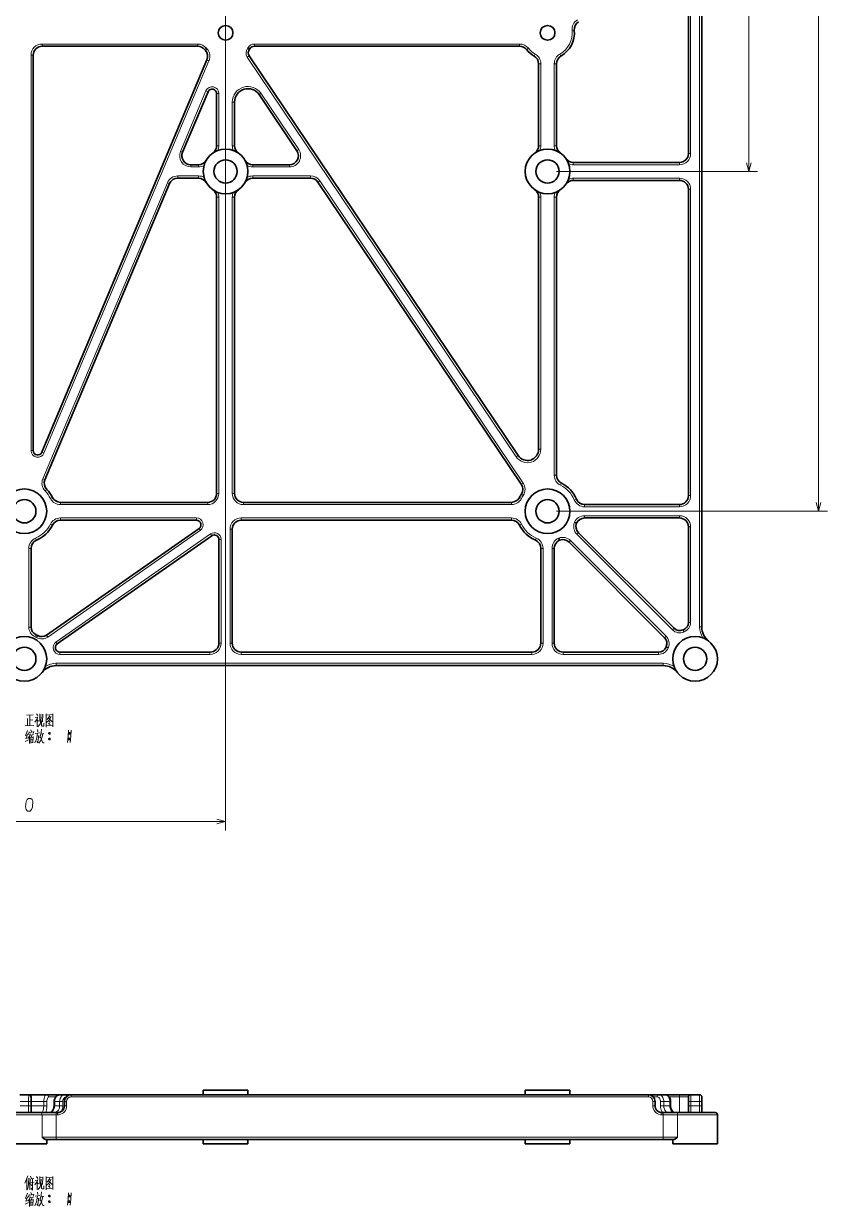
# Model space of a CAD drawing. Extents: x 297 to 1016, y 71 to 742.
# Drawn here: x 484.7 to 664.4, y 70.7 to 335.2 of the extents above; entities that cross this region are included whole.
import ezdxf

# ---------------------------------------------------------------- set-up
doc = ezdxf.new("R2010")
doc.units = 0

msp = doc.modelspace()

# ---------------------------------------------------------------- linework, layer by layer
at = {"color": 7, "lineweight": 13}
for p, q in [((662.42, 226.12), (662.42, 480.12)), ((529.85, 402.12), (529.85, 154.73)), ((646.84, 302.12), (646.84, 404.12)), ((633.85, 347.06), (633.85, 306.12)), ((635.85, 200.25), (635.85, 346)), ((488.85, 330.62), (523.61, 330.62)), ((536.31, 330.62), (595.61, 330.62)), ((486.35, 239.71), (486.35, 328.12)), ((526.14, 326.88), (489.23, 239.12)), ((594.86, 238.3), (534.71, 327.7)), ((603.85, 302.12), (648.84, 302.12)), ((631.35, 303.62), (607.6, 303.62)), ((488.99, 233.38), (516.83, 299.59)), ((550.92, 300.02), (596.39, 232.44)), ((607.6, 300.62), (631.35, 300.62)), ((528.35, 296.38), (528.35, 230.12)), ((531.35, 230.12), (531.35, 296.38)), ((600.35, 296.38), (600.35, 239.98)), ((603.35, 234.19), (603.35, 296.38)), ((633.85, 298.12), (633.85, 229.62)), ((525.85, 227.62), (492.91, 227.62)), ((593.79, 227.62), (533.85, 227.62)), ((603.85, 226.12), (664.42, 226.12)), ((631.35, 227.12), (610.14, 227.12)), ((610.14, 225.12), (631.35, 225.12)), ((492.91, 224.62), (523.35, 224.62)), ((533.35, 224.62), (593.79, 224.62)), ((633.85, 222.62), (633.85, 201.28)), ((524.21, 221.89), (490.07, 198)), ((491.92, 196.85), (526.49, 221.05)), ((528.85, 219.82), (528.85, 196.62)), ((530.85, 196.62), (530.85, 222.12)), ((607.01, 219.55), (628.38, 198.19)), ((629.79, 199.6), (608.42, 220.97)), ((600.85, 217.83), (600.85, 196.62)), ((602.85, 196.62), (602.85, 217.83)), ((526.35, 194.12), (492.78, 194.12)), ((598.35, 194.12), (533.35, 194.12)), ((626.69, 194.12), (605.35, 194.12)), ((491.98, 192.12), (627.73, 192.12)), ((439.85, 156.73), (529.85, 156.73)), ((495.3, 95.14), (624.4, 95.14)), ((627.73, 86.14), (491.98, 86.14))]:
    msp.add_line(p, q, dxfattribs=at)
at = {"color": 7, "lineweight": 35}
for p, q in [((633.35, 306.12), (633.35, 347.06)), ((636.35, 346), (636.35, 200.25)), ((486.85, 328.12), (486.85, 239.71)), ((523.61, 330.12), (488.85, 330.12)), ((535.12, 327.98), (595.28, 238.58)), ((595.61, 330.12), (536.31, 330.12)), ((488.77, 239.32), (525.68, 327.07)), ((607.6, 304.12), (631.35, 304.12)), ((517.3, 299.4), (489.45, 233.19)), ((595.98, 232.17), (550.51, 299.74)), ((631.35, 300.12), (607.6, 300.12)), ((527.85, 230.12), (527.85, 296.38)), ((531.85, 296.38), (531.85, 230.12)), ((599.85, 239.98), (599.85, 296.38)), ((603.85, 296.38), (603.85, 234.19)), ((633.35, 229.62), (633.35, 298.12)), ((492.91, 228.12), (525.85, 228.12)), ((533.85, 228.12), (593.79, 228.12)), ((610.14, 227.62), (631.35, 227.62)), ((489.78, 198.41), (523.92, 222.3)), ((523.35, 224.12), (492.91, 224.12)), ((593.79, 224.12), (533.35, 224.12)), ((631.35, 224.62), (610.14, 224.62)), ((633.35, 201.28), (633.35, 222.62)), ((526.78, 220.64), (492.21, 196.44)), ((528.35, 196.62), (528.35, 219.82)), ((531.35, 222.12), (531.35, 196.62)), ((608.78, 221.32), (630.14, 199.95)), ((600.35, 196.62), (600.35, 217.83)), ((603.35, 217.83), (603.35, 196.62)), ((628.02, 197.83), (606.65, 219.2)), ((492.78, 194.62), (526.35, 194.62)), ((533.35, 194.62), (598.35, 194.62)), ((605.35, 194.62), (626.69, 194.62)), ((627.73, 191.62), (491.98, 191.62)), ((624.4, 95.64), (495.3, 95.64)), ((491.98, 85.64), (627.73, 85.64))]:
    msp.add_line(p, q, dxfattribs=at)
at = {"color": 7, "lineweight": 13, "ltscale": 0.0125}
for p, q in [((607.83, 333.68), (607.33, 333.63)), ((488.85, 330.62), (488.85, 330.12)), ((523.61, 330.62), (523.61, 330.12)), ((536.31, 330.12), (536.31, 330.62)), ((595.61, 330.12), (595.61, 330.62)), ((486.35, 328.12), (486.85, 328.12)), ((525.17, 329.37), (525.56, 329.69)), ((525.34, 329.17), (525.72, 329.5)), ((535.3, 329.58), (534.88, 329.85)), ((597.17, 329.37), (597.56, 329.69)), ((598.85, 327.93), (599.1, 328.36)), ((604.85, 327.93), (604.6, 328.36)), ((599.85, 326.2), (600.35, 326.2)), ((603.85, 326.2), (603.35, 326.2)), ((528.35, 319.54), (527.85, 319.54)), ((531.35, 317.63), (531.85, 317.63)), ((528.35, 307.87), (527.85, 307.87)), ((531.35, 307.87), (531.85, 307.87)), ((599.85, 307.87), (600.35, 307.87)), ((603.85, 307.87), (603.35, 307.87)), ((519.78, 306.59), (520.24, 306.4)), ((633.35, 306.12), (633.85, 306.12)), ((522.08, 303.12), (522.08, 303.62)), ((523.79, 303.12), (523.79, 303.62)), ((535.91, 303.12), (535.91, 303.62)), ((544.14, 303.12), (544.14, 303.62)), ((607.6, 304.12), (607.6, 303.62)), ((631.35, 304.12), (631.35, 303.62)), ((519.14, 301.12), (519.14, 300.62)), ((523.79, 301.12), (523.79, 300.62)), ((535.91, 300.62), (535.91, 301.12)), ((548.85, 300.62), (548.85, 301.12)), ((607.6, 300.12), (607.6, 300.62)), ((631.35, 300.12), (631.35, 300.62)), ((528.35, 296.38), (527.85, 296.38)), ((531.85, 296.38), (531.35, 296.38)), ((599.85, 296.38), (600.35, 296.38)), ((603.85, 296.38), (603.35, 296.38)), ((633.35, 298.12), (633.85, 298.12)), ((486.35, 239.71), (486.85, 239.71)), ((488.77, 239.32), (489.23, 239.12)), ((599.85, 239.98), (600.35, 239.98)), ((488.99, 233.38), (489.45, 233.19)), ((603.85, 234.19), (603.35, 234.19)), ((489.5, 230.66), (489.86, 231.01)), ((528.35, 230.12), (527.85, 230.12)), ((531.85, 230.12), (531.35, 230.12)), ((604.96, 232.39), (604.74, 231.95)), ((490.67, 229.01), (491.12, 229.23)), ((492.91, 227.62), (492.91, 228.12)), ((525.85, 227.62), (525.85, 228.12)), ((533.85, 228.12), (533.85, 227.62)), ((593.79, 228.12), (593.79, 227.62)), ((608.3, 228.85), (607.84, 228.65)), ((610.14, 227.62), (610.14, 227.12)), ((631.35, 227.62), (631.35, 227.12)), ((633.35, 229.62), (633.85, 229.62)), ((610.14, 225.12), (610.14, 224.62)), ((631.35, 225.12), (631.35, 224.62)), ((491.12, 223.01), (490.67, 223.23)), ((492.91, 224.12), (492.91, 224.62)), ((523.35, 224.12), (523.35, 224.62)), ((524.21, 221.89), (523.92, 222.3)), ((533.35, 224.12), (533.35, 224.62)), ((593.79, 224.12), (593.79, 224.62)), ((633.85, 222.62), (633.35, 222.62)), ((487.57, 219.67), (487.38, 220.14)), ((526.78, 220.64), (526.49, 221.05)), ((528.85, 219.82), (528.35, 219.82)), ((531.35, 222.12), (530.85, 222.12)), ((607.01, 219.55), (606.65, 219.2)), ((486.35, 217.83), (485.85, 217.83)), ((600.85, 217.83), (600.35, 217.83)), ((603.35, 217.83), (602.85, 217.83)), ((633.85, 201.28), (633.35, 201.28)), ((485.85, 200.19), (486.35, 200.19)), ((487.18, 198.11), (487.39, 198.56)), ((490.07, 198), (489.78, 198.41)), ((632.12, 199.57), (632.31, 199.11)), ((632.23, 199.61), (632.41, 199.15)), ((635.85, 200.25), (636.35, 200.25)), ((487.6, 197.89), (487.85, 198.32)), ((492.21, 196.44), (491.92, 196.85)), ((528.85, 196.62), (528.35, 196.62)), ((530.85, 196.62), (531.35, 196.62)), ((600.85, 196.62), (600.35, 196.62)), ((603.35, 196.62), (602.85, 196.62)), ((628.38, 198.19), (628.02, 197.83)), ((628.83, 195.56), (628.36, 195.75)), ((628.87, 195.66), (628.41, 195.86)), ((492.78, 194.62), (492.78, 194.12)), ((526.35, 194.12), (526.35, 194.62)), ((533.35, 194.12), (533.35, 194.62)), ((598.35, 194.12), (598.35, 194.62)), ((605.35, 194.62), (605.35, 194.12)), ((626.69, 194.12), (626.69, 194.62)), ((491.98, 191.62), (491.98, 192.12)), ((627.73, 191.62), (627.73, 192.12)), ((495.3, 95.14), (495.3, 95.64)), ((624.4, 95.14), (624.4, 95.64)), ((631.35, 95.14), (631.35, 95.64)), ((493.8, 94.14), (494.3, 94.14)), ((493.8, 93.14), (494.3, 93.14)), ((625.9, 94.14), (625.4, 94.14)), ((625.9, 93.14), (625.4, 93.14)), ((491.98, 91.64), (491.98, 91.14)), ((492.28, 91.14), (492.28, 91.64)), ((627.42, 91.14), (627.42, 91.64)), ((627.73, 91.64), (627.73, 91.14)), ((491.98, 86.14), (491.98, 85.64)), ((627.73, 86.14), (627.73, 85.64))]:
    msp.add_line(p, q, dxfattribs=at)
at = {"color": 7, "lineweight": 13, "ltscale": 0.012499}
for p, q in [((535.12, 327.98), (534.71, 327.7)), ((535.14, 329.35), (534.73, 329.64)), ((537.76, 319.59), (537.34, 319.31)), ((546.21, 307.02), (545.8, 306.74)), ((550.51, 299.74), (550.92, 300.02)), ((595.98, 232.17), (596.39, 232.44)), ((595.99, 229.95), (596.41, 229.68)), ((599.13, 219.67), (599.32, 220.14)), ((608.78, 221.32), (608.42, 220.97)), ((630.14, 199.95), (629.79, 199.6))]:
    msp.add_line(p, q, dxfattribs=at)
at = {"color": 7, "lineweight": 13, "ltscale": 0.012501}
for p, q in [((525.68, 327.07), (526.14, 326.88)), ((525.47, 320.12), (525.93, 319.93)), ((516.83, 299.59), (517.3, 299.4)), ((595.28, 238.58), (594.86, 238.3)), ((595.58, 229.23), (596.03, 229.01)), ((595.58, 223.01), (596.03, 223.23))]:
    msp.add_line(p, q, dxfattribs=at)
at = {"color": 7, "lineweight": 35, "ltscale": 0.458181}
for p, q in [((599.85, 307.87), (599.85, 326.2)), ((603.85, 326.2), (603.85, 307.87))]:
    msp.add_line(p, q, dxfattribs=at)
at = {"color": 7, "lineweight": 13, "ltscale": 0.458181}
for p, q in [((600.35, 326.2), (600.35, 307.87)), ((603.35, 307.87), (603.35, 326.2))]:
    msp.add_line(p, q, dxfattribs=at)
at = {"color": 7, "lineweight": 13, "ltscale": 0.366952}
msp.add_line((519.78, 306.59), (525.47, 320.12), dxfattribs=at)
at = {"color": 7, "lineweight": 35, "ltscale": 0.366953}
msp.add_line((525.93, 319.93), (520.24, 306.4), dxfattribs=at)
at = {"color": 7, "lineweight": 35, "ltscale": 0.291833}
msp.add_line((527.85, 307.87), (527.85, 319.54), dxfattribs=at)
at = {"color": 7, "lineweight": 13, "ltscale": 0.291833}
msp.add_line((528.35, 319.54), (528.35, 307.87), dxfattribs=at)
at = {"color": 7, "lineweight": 13, "ltscale": 0.244108}
msp.add_line((531.35, 307.87), (531.35, 317.63), dxfattribs=at)
at = {"color": 7, "lineweight": 35, "ltscale": 0.244108}
msp.add_line((531.85, 317.63), (531.85, 307.87), dxfattribs=at)
at = {"color": 7, "lineweight": 35, "ltscale": 0.378686}
msp.add_line((545.8, 306.74), (537.34, 319.31), dxfattribs=at)
at = {"color": 7, "lineweight": 13, "ltscale": 0.378685}
msp.add_line((537.76, 319.59), (546.21, 307.02), dxfattribs=at)
at = {"color": 7, "lineweight": 35, "ltscale": 0.000517273}
for p, q in [((527.85, 311.51), (527.85, 311.53)), ((599.85, 311.51), (599.85, 311.53))]:
    msp.add_line(p, q, dxfattribs=at)
at = {"color": 7, "lineweight": 35, "ltscale": 0.000259399}
for p, q in [((527.85, 311.5), (527.85, 311.51)), ((599.85, 311.5), (599.85, 311.51))]:
    msp.add_line(p, q, dxfattribs=at)
at = {"color": 7, "lineweight": 35, "ltscale": 0.042657}
msp.add_line((522.08, 303.62), (523.79, 303.62), dxfattribs=at)
at = {"color": 7, "lineweight": 13, "ltscale": 0.042657}
msp.add_line((523.79, 303.12), (522.08, 303.12), dxfattribs=at)
at = {"color": 7, "lineweight": 35, "ltscale": 0.205597}
msp.add_line((535.91, 303.62), (544.14, 303.62), dxfattribs=at)
at = {"color": 7, "lineweight": 13, "ltscale": 0.205597}
msp.add_line((544.14, 303.12), (535.91, 303.12), dxfattribs=at)
at = {"color": 7, "lineweight": 35, "ltscale": 0.000323487}
msp.add_line((611.23, 304.12), (611.24, 304.12), dxfattribs=at)
at = {"color": 7, "lineweight": 13, "ltscale": 0.116257}
msp.add_line((519.14, 301.12), (523.79, 301.12), dxfattribs=at)
at = {"color": 7, "lineweight": 35, "ltscale": 0.116257}
msp.add_line((523.79, 300.62), (519.14, 300.62), dxfattribs=at)
at = {"color": 7, "lineweight": 35, "ltscale": 0.000506592}
for p, q in [((520.4, 300.62), (520.38, 300.62)), ((625.4, 191.62), (625.38, 191.62))]:
    msp.add_line(p, q, dxfattribs=at)
at = {"color": 7, "lineweight": 35, "ltscale": 0.000268555}
for p, q in [((520.41, 300.62), (520.39, 300.62)), ((625.41, 191.62), (625.39, 191.62))]:
    msp.add_line(p, q, dxfattribs=at)
at = {"color": 7, "lineweight": 13, "ltscale": 0.323355}
msp.add_line((535.91, 301.12), (548.85, 301.12), dxfattribs=at)
at = {"color": 7, "lineweight": 35, "ltscale": 0.323355}
msp.add_line((548.85, 300.62), (535.91, 300.62), dxfattribs=at)
at = {"color": 7, "lineweight": 35, "ltscale": 0.00050354}
for p, q in [((539.3, 300.62), (539.32, 300.62)), ((611.3, 224.62), (611.32, 224.62))]:
    msp.add_line(p, q, dxfattribs=at)
at = {"color": 7, "lineweight": 35, "ltscale": 0.000538635}
msp.add_line((611.26, 300.12), (611.24, 300.12), dxfattribs=at)
at = {"color": 7, "lineweight": 35, "ltscale": 0.000260162}
for p, q in [((527.85, 292.74), (527.85, 292.73)), ((599.85, 292.74), (599.85, 292.73))]:
    msp.add_line(p, q, dxfattribs=at)
at = {"color": 7, "lineweight": 35, "ltscale": 0.000514221}
for p, q in [((527.85, 292.74), (527.85, 292.72)), ((599.85, 292.74), (599.85, 292.72))]:
    msp.add_line(p, q, dxfattribs=at)
at = {"color": 7, "lineweight": 35, "ltscale": 0.000506365}
msp.add_line((595.33, 233.13), (595.32, 233.15), dxfattribs=at)
at = {"color": 7, "lineweight": 35, "ltscale": 8.21711e-05}
msp.add_line((595.36, 233.08), (595.36, 233.08), dxfattribs=at)
at = {"color": 7, "lineweight": 35, "ltscale": 0.000323488}
for p, q in [((494.23, 228.12), (494.24, 228.12)), ((592.47, 228.12), (592.46, 228.12))]:
    msp.add_line(p, q, dxfattribs=at)
at = {"color": 7, "lineweight": 35, "ltscale": 0.000537872}
msp.add_line((494.26, 224.12), (494.24, 224.12), dxfattribs=at)
at = {"color": 7, "lineweight": 35, "ltscale": 0.000535583}
msp.add_line((592.45, 224.12), (592.47, 224.12), dxfattribs=at)
at = {"color": 7, "lineweight": 35, "ltscale": 0.012504}
msp.add_line((608.32, 223.44), (607.86, 223.64), dxfattribs=at)
at = {"color": 7, "lineweight": 35, "ltscale": 0.012505}
msp.add_line((604.34, 220.12), (604.53, 219.66), dxfattribs=at)
at = {"color": 7, "lineweight": 13, "ltscale": 0.441022}
msp.add_line((485.85, 200.19), (485.85, 217.83), dxfattribs=at)
at = {"color": 7, "lineweight": 35, "ltscale": 0.441022}
msp.add_line((486.35, 217.83), (486.35, 200.19), dxfattribs=at)
at = {"color": 7, "lineweight": 35, "ltscale": 8.31429e-05}
msp.add_line((607.44, 218.42), (607.43, 218.42), dxfattribs=at)
at = {"color": 7, "lineweight": 35, "ltscale": 0.000551079}
msp.add_line((607.49, 218.36), (607.47, 218.38), dxfattribs=at)
at = {"color": 7, "lineweight": 35, "ltscale": 0.000503922}
msp.add_line((600.35, 216.67), (600.35, 216.65), dxfattribs=at)
at = {"color": 7, "lineweight": 35, "ltscale": 0.000506973}
msp.add_line((633.35, 202.58), (633.35, 202.6), dxfattribs=at)
at = {"color": 7, "lineweight": 35, "ltscale": 0.000268936}
msp.add_line((633.35, 202.57), (633.35, 202.58), dxfattribs=at)
at = {"color": 7, "lineweight": 35, "ltscale": 0.000259073}
msp.add_line((491.73, 199.77), (491.74, 199.78), dxfattribs=at)
at = {"color": 7, "lineweight": 35, "ltscale": 0.000565914}
msp.add_line((627.09, 198.76), (627.11, 198.75), dxfattribs=at)
at = {"color": 7, "lineweight": 35, "ltscale": 0.000627556}
msp.add_line((493.47, 197.33), (493.45, 197.31), dxfattribs=at)
at = {"color": 7, "lineweight": 35, "ltscale": 0.000504303}
msp.add_line((494.3, 191.62), (494.32, 191.62), dxfattribs=at)
at = {"color": 7, "lineweight": 35, "ltscale": 0.05}
for p, q in [((483.85, 95.64), (485.85, 95.64)), ((635.85, 95.64), (633.85, 95.64))]:
    msp.add_line(p, q, dxfattribs=at)
at = {"color": 7, "lineweight": 35, "ltscale": 0.0992}
msp.add_line((485.86, 95.64), (489.83, 95.64), dxfattribs=at)
at = {"color": 7, "lineweight": 35, "ltscale": 0.000148774}
msp.add_line((489.83, 95.64), (489.82, 95.64), dxfattribs=at)
at = {"color": 7, "lineweight": 35, "ltscale": 0.075198}
msp.add_line((492.83, 95.64), (489.83, 95.64), dxfattribs=at)
at = {"color": 7, "lineweight": 35, "ltscale": 0.028673}
msp.add_line((493.99, 95.64), (492.84, 95.64), dxfattribs=at)
at = {"color": 7, "lineweight": 35, "ltscale": 0.032655}
msp.add_line((495.29, 95.64), (493.99, 95.64), dxfattribs=at)
at = {"color": 7, "lineweight": 35, "ltscale": 0.25}
for p, q in [((534.85, 96.64), (524.85, 96.64)), ((606.85, 96.64), (596.85, 96.64)), ((479.85, 84.64), (489.85, 84.64)), ((534.85, 84.64), (524.85, 84.64)), ((606.85, 84.64), (596.85, 84.64)), ((629.85, 84.64), (639.85, 84.64))]:
    msp.add_line(p, q, dxfattribs=at)
at = {"color": 7, "lineweight": 35, "ltscale": 0.025}
for p, q in [((524.85, 96.64), (524.85, 95.64)), ((524.85, 96.64), (524.85, 95.64)), ((534.85, 96.64), (534.85, 95.64)), ((596.85, 96.64), (596.85, 95.64)), ((596.85, 96.64), (596.85, 95.64)), ((606.85, 96.64), (606.85, 95.64)), ((486.35, 93.14), (486.35, 94.14)), ((491.52, 94.14), (491.52, 93.14)), ((493.8, 94.14), (493.8, 93.14)), ((493.8, 94.14), (493.8, 93.14)), ((625.9, 94.14), (625.9, 93.14)), ((629.38, 94.14), (629.38, 93.14)), ((633.35, 94.14), (633.35, 93.14)), ((636.35, 93.14), (636.35, 94.14)), ((489.85, 84.64), (489.85, 85.64)), ((524.85, 84.64), (524.85, 85.64)), ((524.85, 84.64), (524.85, 85.64)), ((534.85, 84.64), (534.85, 85.64)), ((596.85, 84.64), (596.85, 85.64)), ((596.85, 84.64), (596.85, 85.64)), ((606.85, 84.64), (606.85, 85.64)), ((629.85, 84.64), (629.85, 85.64)), ((629.85, 84.64), (629.85, 85.64))]:
    msp.add_line(p, q, dxfattribs=at)
at = {"color": 7, "lineweight": 35, "ltscale": 0.058716}
msp.add_line((626.75, 95.64), (624.41, 95.64), dxfattribs=at)
at = {"color": 7, "lineweight": 35, "ltscale": 0.035356}
msp.add_line((628.17, 95.64), (626.75, 95.64), dxfattribs=at)
at = {"color": 7, "lineweight": 35, "ltscale": 0.000135803}
msp.add_line((626.76, 95.64), (626.75, 95.64), dxfattribs=at)
at = {"color": 7, "lineweight": 35, "ltscale": 0.079358}
msp.add_line((631.35, 95.64), (628.18, 95.64), dxfattribs=at)
at = {"color": 7, "lineweight": 35, "ltscale": 0.062454}
msp.add_line((633.85, 95.64), (631.35, 95.64), dxfattribs=at)
at = {"color": 7, "lineweight": 13, "ltscale": 0.047368}
for p, q in [((485.8, 94.14), (483.9, 94.14)), ((483.9, 93.14), (485.8, 93.14)), ((633.9, 94.14), (635.8, 94.14)), ((635.8, 93.14), (633.9, 93.14))]:
    msp.add_line(p, q, dxfattribs=at)
at = {"color": 7, "lineweight": 13, "ltscale": 0.013816}
for p, q in [((486.35, 94.14), (485.8, 94.14)), ((486.35, 93.14), (485.8, 93.14))]:
    msp.add_line(p, q, dxfattribs=at)
at = {"color": 7, "lineweight": 13, "ltscale": 0.025}
for p, q in [((485.8, 94.14), (485.8, 93.14)), ((489.19, 94.14), (489.19, 93.14)), ((489.9, 93.14), (489.9, 94.14)), ((491.64, 93.14), (491.64, 94.14)), ((492.73, 94.14), (492.73, 93.14)), ((493.45, 93.14), (493.45, 94.14)), ((494.3, 93.14), (494.3, 94.14)), ((625.4, 94.14), (625.4, 93.14)), ((627.11, 94.14), (627.11, 93.14)), ((627.85, 93.14), (627.85, 94.14)), ((629.19, 94.14), (629.19, 93.14)), ((633.9, 93.14), (633.9, 94.14)), ((635.8, 94.14), (635.8, 93.14))]:
    msp.add_line(p, q, dxfattribs=at)
at = {"color": 7, "lineweight": 35, "ltscale": 0.024359}
msp.add_line((486.35, 94.14), (486.35, 95.12), dxfattribs=at)
at = {"color": 7, "lineweight": 13, "ltscale": 0.071074}
for p, q in [((489.19, 94.14), (486.35, 94.14)), ((486.35, 93.14), (489.19, 93.14))]:
    msp.add_line(p, q, dxfattribs=at)
at = {"color": 7, "lineweight": 35, "ltscale": 0.0375}
for p, q in [((486.35, 91.64), (486.35, 93.14)), ((633.35, 93.14), (633.35, 91.64)), ((636.35, 91.64), (636.35, 93.14))]:
    msp.add_line(p, q, dxfattribs=at)
at = {"color": 7, "lineweight": 13, "ltscale": 0.017554}
for p, q in [((489.19, 94.14), (489.9, 94.14)), ((489.19, 93.14), (489.9, 93.14))]:
    msp.add_line(p, q, dxfattribs=at)
at = {"color": 7, "lineweight": 13, "ltscale": 0.039156}
msp.add_line((490.29, 95.14), (491.85, 95.14), dxfattribs=at)
at = {"color": 7, "lineweight": 13, "ltscale": 0.003071}
for p, q in [((491.52, 94.14), (491.64, 94.14)), ((491.52, 93.14), (491.64, 93.14))]:
    msp.add_line(p, q, dxfattribs=at)
at = {"color": 7, "lineweight": 13, "ltscale": 0.027164}
for p, q in [((491.64, 94.14), (492.73, 94.14)), ((492.73, 93.14), (491.64, 93.14))]:
    msp.add_line(p, q, dxfattribs=at)
at = {"color": 7, "lineweight": 13, "ltscale": 0.018107}
for p, q in [((492.73, 94.14), (493.45, 94.14)), ((492.73, 93.14), (493.45, 93.14))]:
    msp.add_line(p, q, dxfattribs=at)
at = {"color": 7, "lineweight": 35, "ltscale": 0.001811}
msp.add_line((493.69, 92.58), (493.66, 92.51), dxfattribs=at)
at = {"color": 7, "lineweight": 13, "ltscale": 0.021971}
msp.add_line((625.52, 95.14), (626.4, 95.14), dxfattribs=at)
at = {"color": 7, "lineweight": 13, "ltscale": 0.018559}
for p, q in [((627.11, 94.14), (627.85, 94.14)), ((627.11, 93.14), (627.85, 93.14))]:
    msp.add_line(p, q, dxfattribs=at)
at = {"color": 7, "lineweight": 13, "ltscale": 0.033495}
for p, q in [((627.85, 94.14), (629.19, 94.14)), ((629.19, 93.14), (627.85, 93.14))]:
    msp.add_line(p, q, dxfattribs=at)
at = {"color": 7, "lineweight": 13, "ltscale": 0.056897}
msp.add_line((629.08, 95.14), (631.35, 95.14), dxfattribs=at)
at = {"color": 7, "lineweight": 13, "ltscale": 0.004642}
for p, q in [((629.19, 94.14), (629.38, 94.14)), ((629.19, 93.14), (629.38, 93.14))]:
    msp.add_line(p, q, dxfattribs=at)
at = {"color": 7, "lineweight": 13, "ltscale": 0.0875}
msp.add_line((631.35, 95.14), (631.35, 91.64), dxfattribs=at)
at = {"color": 7, "lineweight": 13, "ltscale": 0.05}
msp.add_line((631.35, 95.14), (633.35, 95.14), dxfattribs=at)
at = {"color": 7, "lineweight": 35, "ltscale": 0.024374}
for p, q in [((633.35, 95.12), (633.35, 94.14)), ((636.35, 94.14), (636.35, 95.12))]:
    msp.add_line(p, q, dxfattribs=at)
at = {"color": 7, "lineweight": 13, "ltscale": 0.013817}
for p, q in [((633.35, 94.14), (633.9, 94.14)), ((633.35, 93.14), (633.9, 93.14))]:
    msp.add_line(p, q, dxfattribs=at)
at = {"color": 7, "lineweight": 13, "ltscale": 0.013815}
for p, q in [((635.8, 94.14), (636.35, 94.14)), ((635.8, 93.14), (636.35, 93.14))]:
    msp.add_line(p, q, dxfattribs=at)
at = {"color": 7, "lineweight": 13, "ltscale": 0.197887}
msp.add_line((480.89, 91.14), (488.81, 91.14), dxfattribs=at)
at = {"color": 7, "lineweight": 35, "ltscale": 0.178098}
msp.add_line((488.41, 91.64), (481.29, 91.64), dxfattribs=at)
at = {"color": 7, "lineweight": 35, "ltscale": 0.089049}
msp.add_line((491.98, 91.64), (488.41, 91.64), dxfattribs=at)
at = {"color": 7, "lineweight": 13, "ltscale": 0.125}
for p, q in [((488.81, 91.14), (488.81, 86.14)), ((491.98, 86.14), (491.98, 91.14)), ((627.73, 91.14), (627.73, 86.14)), ((630.89, 86.14), (630.89, 91.14))]:
    msp.add_line(p, q, dxfattribs=at)
at = {"color": 7, "lineweight": 13, "ltscale": 0.079154}
for p, q in [((488.81, 91.14), (491.98, 91.14)), ((491.98, 86.14), (488.81, 86.14))]:
    msp.add_line(p, q, dxfattribs=at)
at = {"color": 7, "lineweight": 35, "ltscale": 0.007729}
msp.add_line((492.28, 91.64), (491.98, 91.64), dxfattribs=at)
at = {"color": 7, "lineweight": 13, "ltscale": 0.007729}
msp.add_line((491.98, 91.14), (492.28, 91.14), dxfattribs=at)
at = {"color": 7, "lineweight": 35, "ltscale": 0.007727}
msp.add_line((627.73, 91.64), (627.42, 91.64), dxfattribs=at)
at = {"color": 7, "lineweight": 13, "ltscale": 0.007727}
msp.add_line((627.42, 91.14), (627.73, 91.14), dxfattribs=at)
at = {"color": 7, "lineweight": 35, "ltscale": 0.08905}
msp.add_line((631.29, 91.64), (627.73, 91.64), dxfattribs=at)
at = {"color": 7, "lineweight": 13, "ltscale": 0.079155}
for p, q in [((627.73, 91.14), (630.89, 91.14)), ((630.89, 86.14), (627.73, 86.14))]:
    msp.add_line(p, q, dxfattribs=at)
at = {"color": 7, "lineweight": 13, "ltscale": 0.223943}
msp.add_line((639.85, 91.14), (630.89, 91.14), dxfattribs=at)
at = {"color": 7, "lineweight": 35, "ltscale": 0.201547}
msp.add_line((631.29, 91.64), (639.35, 91.64), dxfattribs=at)
at = {"color": 7, "lineweight": 35, "ltscale": 0.1625}
msp.add_line((639.85, 84.64), (639.85, 91.14), dxfattribs=at)
at = {"color": 7, "lineweight": 35, "ltscale": 0.06063}
msp.add_line((489.55, 85.64), (491.98, 85.64), dxfattribs=at)
at = {"color": 7, "lineweight": 35, "ltscale": 0.025002}
msp.add_line((596.85, 84.64), (596.85, 85.64), dxfattribs=at)
at = {"color": 7, "lineweight": 35, "ltscale": 0.025004}
msp.add_line((596.85, 84.64), (596.85, 85.64), dxfattribs=at)
at = {"color": 7, "lineweight": 35, "ltscale": 0.060631}
msp.add_line((627.73, 85.64), (630.15, 85.64), dxfattribs=at)
at = {"color": 7, "lineweight": 35, "ltscale": 0.025003}
msp.add_line((629.85, 84.64), (629.85, 85.64), dxfattribs=at)
at = {"color": 7, "lineweight": 13}
for points in [[(646.32, 304.06), (646.84, 302.12), (647.36, 304.06)], [(661.9, 228.06), (662.42, 226.12), (662.94, 228.06)], [(485.31, 180.56), (486.81, 180.63)], [(486.08, 180.56), (486.08, 179.41), (486.08, 178.22)], [(487.9, 180.18), (487.72, 179.69), (487.23, 178.95)], [(487.27, 179.97), (487.83, 180.04)], [(487.55, 180.84), (487.83, 180.42)], [(488.32, 180.81), (488.32, 179.13)], [(488.98, 180.63), (488.32, 180.56)], [(488.63, 180.21), (488.53, 179.16)], [(488.91, 179.06), (488.98, 180.74)], [(489.75, 180.84), (489.75, 179.37), (489.75, 177.87)], [(489.75, 180.81), (489.75, 179.41), (489.75, 178.01)], [(491.22, 180.67), (489.75, 180.53)], [(490.52, 180.39), (489.96, 179.58)], [(490.31, 180.04), (490.77, 180.11)], [(490.52, 179.62), (490.87, 180.25)], [(491.19, 178.04), (491.19, 179.41), (491.22, 180.81)], [(485.03, 178.15), (486.99, 178.25)], [(485.59, 179.76), (485.59, 178.18)], [(486.08, 179.44), (486.71, 179.51)], [(486.29, 177.27), (486.46, 176.89)], [(487.72, 179.69), (487.72, 177.9)], [(487.72, 179.51), (488.04, 179.2)], [(487.76, 177.34), (487.86, 176.78)], [(487.83, 177.9), (488.11, 178.18)], [(488.11, 178.18), (488.35, 178.53)], [(488.53, 179.16), (488.35, 178.53)], [(488.67, 177.38), (488.6, 176.64)], [(488.67, 178.18), (488.67, 179.27)], [(488.81, 178.08), (488.67, 178.18)], [(489.23, 178.08), (488.81, 178.08)], [(489.23, 178.71), (489.23, 178.08)], [(489.75, 178.11), (491.12, 178.22)], [(489.82, 178.92), (490.31, 179.34)], [(490.28, 179.83), (490.98, 179.09)], [(490.28, 178.74), (490.63, 178.36)], [(490.31, 179.34), (490.52, 179.62)], [(490.38, 179.13), (490.63, 178.85)], [(490.98, 179.09), (491.15, 179.13)], [(491.19, 177.94), (491.19, 178.04), (491.12, 178.22)], [(485.06, 174.65), (485.76, 175.03)], [(485.52, 176.08), (485.1, 175.94)], [(485.59, 177.1), (485.13, 176.01)], [(485.17, 175.31), (485.69, 175.49)], [(485.66, 176.33), (485.2, 175.31)], [(485.97, 175.8), (485.66, 175.31)], [(485.9, 176.78), (485.8, 176.22)], [(485.9, 176.64), (486.95, 176.78)], [(486.15, 176.36), (485.97, 175.8)], [(486.01, 175.87), (486.01, 174.16)], [(486.22, 176.08), (486.92, 176.19)], [(486.29, 175.66), (486.32, 174.26)], [(486.29, 175.56), (486.81, 175.63)], [(486.32, 175), (486.71, 175.07)], [(486.53, 176.12), (486.46, 175.56)], [(486.85, 175.73), (486.78, 174.33)], [(486.99, 176.89), (486.85, 176.43)], [(487.76, 176.5), (487.65, 175.59), (487.55, 175.17), (487.23, 174.3)], [(487.27, 176.43), (488.32, 176.57)], [(488.07, 176.01), (487.97, 175.17), (487.83, 174.33), (487.62, 174.61)], [(487.69, 175.84), (488.07, 175.91)], [(488.46, 174.75), (488.07, 174.23)], [(488.46, 176.01), (488.28, 175.45)], [(488.39, 175.77), (488.95, 174.33)], [(488.6, 176.64), (488.46, 176.01)], [(488.74, 175.38), (488.46, 174.75)], [(488.53, 176.26), (489.23, 176.4)], [(488.95, 176.33), (488.74, 175.38)], [(490.28, 176.47), (490.66, 176.47)], [(490.28, 175.21), (490.66, 175.21)], [(490.31, 176.57), (490.63, 176.57)], [(490.31, 176.33), (490.63, 176.33)], [(490.31, 175.31), (490.63, 175.31)], [(490.31, 175.07), (490.63, 175.07)], [(494.72, 177.2), (494.62, 175.8), (494.51, 174.4)], [(494.72, 176.47), (495.11, 176.47)], [(494.72, 175.21), (495.11, 175.21)], [(494.76, 176.57), (495.07, 176.57)], [(494.76, 176.33), (495.07, 176.33)], [(494.76, 175.31), (495.07, 175.31)], [(494.76, 175.07), (495.07, 175.07)], [(495.32, 177.2), (495.21, 175.8), (495.11, 174.4)], [(486.78, 174.51), (486.36, 174.44)], [(488.95, 174.33), (489.26, 174.33)], [(527.92, 156.21), (529.85, 156.73), (527.92, 157.24)], [(485.85, 95.64), (485.85, 95.64), (485.85, 95.64), (485.85, 95.63), (485.84, 95.61), (485.82, 95.4), (485.8, 94.69), (485.8, 94.14)], [(489.83, 95.64), (489.69, 95.61), (489.57, 95.51), (489.46, 95.36), (489.35, 95.12), (489.27, 94.83), (489.2, 94.39), (489.19, 94.14)], [(491.64, 94.14), (491.66, 94.44), (491.73, 94.72), (491.84, 94.98), (492, 95.21), (492.14, 95.36), (492.3, 95.49), (492.48, 95.57), (492.66, 95.63), (492.84, 95.64)], [(493.99, 95.64), (493.78, 95.62), (493.59, 95.57), (493.4, 95.47), (493.25, 95.36), (493.12, 95.23), (492.98, 95.05), (492.84, 94.77), (492.76, 94.46), (492.73, 94.14)], [(627.85, 94.14), (627.84, 94.38), (627.8, 94.61), (627.73, 94.83), (627.64, 95.03), (627.49, 95.26), (627.3, 95.45), (627.08, 95.57), (626.92, 95.63), (626.75, 95.64)], [(628.17, 95.64), (628.38, 95.61), (628.59, 95.51), (628.77, 95.36), (628.95, 95.12), (629.08, 94.83), (629.14, 94.61), (629.18, 94.38), (629.19, 94.14)], [(633.9, 94.14), (633.9, 94.81), (633.88, 95.37), (633.86, 95.6), (633.86, 95.63), (633.86, 95.64), (633.85, 95.64), (633.85, 95.64), (633.85, 95.64)], [(635.85, 95.64), (635.85, 95.64), (635.85, 95.64), (635.85, 95.64), (635.84, 95.59), (635.82, 95.4), (635.8, 94.14)], [(485.8, 93.14), (485.81, 92.07), (485.83, 91.74), (485.84, 91.66), (485.85, 91.65), (485.85, 91.65), (485.85, 91.64), (485.85, 91.64)], [(489.19, 93.14), (489.16, 92.65), (489.13, 92.41), (489.07, 92.2), (488.99, 91.97), (488.88, 91.79)], [(489.63, 91.64), (489.75, 91.99), (489.82, 92.29), (489.88, 92.71), (489.9, 93.14)], [(489.9, 94.14), (489.91, 94.38), (489.94, 94.61), (490, 94.81), (490.07, 94.97), (490.15, 95.08), (490.24, 95.14), (490.29, 95.14)], [(490.37, 91.64), (490.57, 91.66), (490.76, 91.72), (490.95, 91.81), (491.12, 91.93), (491.31, 92.14), (491.47, 92.39), (491.58, 92.68), (491.62, 92.91), (491.64, 93.14)], [(492.73, 93.14), (492.7, 92.82), (492.61, 92.5), (492.47, 92.22), (492.32, 92.03), (492.15, 91.87), (491.96, 91.75), (491.81, 91.69)], [(492.28, 91.14), (492.63, 91.17), (492.97, 91.26), (493.28, 91.41), (493.57, 91.6), (493.82, 91.85), (494.02, 92.13), (494.17, 92.44), (494.26, 92.77), (494.3, 93.14)], [(493.07, 91.86), (493.26, 92.2), (493.38, 92.58), (493.43, 92.86), (493.45, 93.14)], [(493.45, 94.14), (493.48, 94.38), (493.55, 94.61), (493.66, 94.81), (493.81, 94.97), (493.98, 95.08), (494.18, 95.14)], [(625.4, 93.14), (625.43, 92.8), (625.52, 92.47), (625.67, 92.15), (625.86, 91.87), (626.11, 91.62), (626.39, 91.42), (626.7, 91.27), (627.04, 91.18), (627.42, 91.14)], [(626.4, 95.14), (626.57, 95.11), (626.73, 95.03), (626.87, 94.89), (626.99, 94.71), (627.07, 94.49), (627.11, 94.26), (627.11, 94.14)], [(627.11, 93.14), (627.13, 92.8), (627.19, 92.47), (627.29, 92.16), (627.43, 91.89), (627.59, 91.64)], [(628.52, 91.74), (628.4, 91.82), (628.3, 91.92), (628.11, 92.16), (627.97, 92.44), (627.88, 92.78), (627.85, 93.14)], [(629.19, 93.14), (629.21, 92.85), (629.28, 92.56), (629.39, 92.29), (629.53, 92.07), (629.7, 91.88), (629.9, 91.74)], [(633.87, 91.74), (633.89, 91.92), (633.9, 92.44), (633.9, 93.14)], [(635.8, 93.14), (635.81, 92.27), (635.82, 91.92), (635.84, 91.69), (635.84, 91.66), (635.85, 91.65), (635.85, 91.65), (635.85, 91.64), (635.85, 91.64)], [(488.88, 91.79), (488.8, 91.67), (488.79, 91.65), (488.79, 91.65), (488.79, 91.65), (488.79, 91.64), (488.79, 91.64)], [(628.81, 91.64), (628.69, 91.67), (628.52, 91.74)], [(629.9, 91.74), (630.06, 91.68), (630.23, 91.65), (630.39, 91.64)], [(633.74, 91.64), (633.81, 91.66), (633.87, 91.71), (633.87, 91.74)], [(485.66, 77.47), (484.96, 75.86)], [(485.41, 76.8), (485.41, 75.58), (485.41, 74.32)], [(485.83, 76.98), (485.8, 75.68)], [(485.83, 76.73), (486.95, 76.91)], [(486.22, 77.43), (486.43, 76.94)], [(486.67, 76.73), (486.67, 75.54), (486.67, 74.32)], [(487.55, 77.36), (487.83, 76.94)], [(488.32, 77.33), (488.32, 75.65)], [(488.98, 77.15), (488.32, 77.08)], [(488.63, 76.73), (488.53, 75.68)], [(488.91, 75.58), (488.98, 77.26)], [(489.75, 77.36), (489.75, 75.89), (489.75, 74.39)], [(489.75, 77.33), (489.75, 75.93), (489.75, 74.53)], [(491.22, 77.19), (489.75, 77.05)], [(490.52, 76.91), (489.96, 76.1)], [(490.52, 76.14), (490.87, 76.77)], [(491.19, 74.56), (491.19, 75.93), (491.22, 77.33)], [(485.69, 75.05), (485.52, 74.42)], [(485.8, 75.68), (485.69, 75.05)], [(486.11, 76.1), (485.87, 75.65)], [(486.22, 76.63), (486.11, 76.1)], [(486.11, 76.1), (486.11, 74.35)], [(486.22, 75.93), (487.02, 76.07)], [(486.29, 75.68), (486.43, 75.26)], [(486.67, 74.32), (486.39, 74.77)], [(487.9, 76.7), (487.72, 76.21), (487.23, 75.47)], [(487.27, 76.49), (487.83, 76.56)], [(487.72, 76.21), (487.72, 74.42)], [(487.72, 76.03), (488.04, 75.72)], [(487.83, 74.42), (488.11, 74.7)], [(488.11, 74.7), (488.35, 75.05)], [(488.53, 75.68), (488.35, 75.05)], [(488.67, 74.7), (488.67, 75.79)], [(488.81, 74.6), (488.67, 74.7)], [(489.23, 74.6), (488.81, 74.6)], [(489.23, 75.23), (489.23, 74.6)], [(489.75, 74.63), (491.12, 74.74)], [(489.82, 75.44), (490.31, 75.86)], [(490.28, 76.35), (490.98, 75.61)], [(490.28, 75.26), (490.63, 74.88)], [(490.31, 76.56), (490.77, 76.63)], [(490.31, 75.86), (490.52, 76.14)], [(490.38, 75.65), (490.63, 75.37)], [(490.98, 75.61), (491.15, 75.65)], [(491.19, 74.46), (491.19, 74.56), (491.12, 74.74)], [(485.06, 71.17), (485.76, 71.55)], [(485.52, 72.6), (485.1, 72.46)], [(485.59, 73.62), (485.13, 72.53)], [(485.17, 71.83), (485.69, 72.01)], [(485.66, 72.85), (485.2, 71.83)], [(485.97, 72.32), (485.66, 71.83)], [(485.9, 73.3), (485.8, 72.74)], [(485.9, 73.16), (486.95, 73.3)], [(486.15, 72.88), (485.97, 72.32)], [(486.01, 72.39), (486.01, 70.68)], [(486.22, 72.6), (486.92, 72.71)], [(486.29, 73.79), (486.46, 73.41)], [(486.29, 72.18), (486.32, 70.78)], [(486.29, 72.08), (486.81, 72.15)], [(486.32, 71.52), (486.71, 71.59)], [(486.53, 72.64), (486.46, 72.08)], [(486.85, 72.25), (486.78, 70.85)], [(486.99, 73.41), (486.85, 72.95)], [(487.76, 73.02), (487.65, 72.11), (487.55, 71.69), (487.23, 70.82)], [(487.27, 72.95), (488.32, 73.09)], [(488.07, 72.53), (487.97, 71.69), (487.83, 70.85), (487.62, 71.13)], [(487.69, 72.36), (488.07, 72.43)], [(487.76, 73.86), (487.86, 73.3)], [(488.46, 72.53), (488.28, 71.97)], [(488.39, 72.29), (488.95, 70.85)], [(488.6, 73.16), (488.46, 72.53)], [(488.74, 71.9), (488.46, 71.27)], [(488.53, 72.78), (489.23, 72.92)], [(488.67, 73.9), (488.6, 73.16)], [(488.95, 72.85), (488.74, 71.9)], [(490.28, 72.99), (490.66, 72.99)], [(490.28, 71.73), (490.66, 71.73)], [(490.31, 73.09), (490.63, 73.09)], [(490.31, 72.85), (490.63, 72.85)], [(490.31, 71.83), (490.63, 71.83)], [(490.31, 71.59), (490.63, 71.59)], [(494.72, 73.72), (494.62, 72.32), (494.51, 70.92)], [(494.72, 72.99), (495.11, 72.99)], [(494.72, 71.73), (495.11, 71.73)], [(494.76, 73.09), (495.07, 73.09)], [(494.76, 72.85), (495.07, 72.85)], [(494.76, 71.83), (495.07, 71.83)], [(494.76, 71.59), (495.07, 71.59)], [(495.32, 73.72), (495.21, 72.32), (495.11, 70.92)], [(486.78, 71.03), (486.36, 70.96)], [(488.46, 71.27), (488.07, 70.75)], [(488.95, 70.85), (489.26, 70.85)]]:
    msp.add_lwpolyline(points, dxfattribs=at)
for points in [[(490.38, 176.26), (490.56, 176.26), (490.66, 176.36), (490.66, 176.54), (490.56, 176.64), (490.38, 176.64), (490.28, 176.54), (490.28, 176.36)], [(490.38, 175), (490.56, 175), (490.66, 175.1), (490.66, 175.28), (490.56, 175.38), (490.38, 175.38), (490.28, 175.28), (490.28, 175.1)], [(494.83, 176.26), (495, 176.26), (495.11, 176.36), (495.11, 176.54), (495, 176.64), (494.83, 176.64), (494.72, 176.54), (494.72, 176.36)], [(494.83, 175), (495, 175), (495.11, 175.1), (495.11, 175.28), (495, 175.38), (494.83, 175.38), (494.72, 175.28), (494.72, 175.1)], [(486.15, 159.08), (486.46, 159.46), (486.64, 159.95), (486.74, 161.35), (486.6, 161.7), (486.32, 161.88), (485.8, 161.88), (485.48, 161.63), (485.27, 161.18), (485.13, 159.99), (485.24, 159.46), (485.55, 159.08)], [(490.38, 72.78), (490.56, 72.78), (490.66, 72.88), (490.66, 73.06), (490.56, 73.16), (490.38, 73.16), (490.28, 73.06), (490.28, 72.88)], [(490.38, 71.52), (490.56, 71.52), (490.66, 71.62), (490.66, 71.8), (490.56, 71.9), (490.38, 71.9), (490.28, 71.8), (490.28, 71.62)], [(494.83, 72.78), (495, 72.78), (495.11, 72.88), (495.11, 73.06), (495, 73.16), (494.83, 73.16), (494.72, 73.06), (494.72, 72.88)], [(494.83, 71.52), (495, 71.52), (495.11, 71.62), (495.11, 71.8), (495, 71.9), (494.83, 71.9), (494.72, 71.8), (494.72, 71.62)]]:
    msp.add_lwpolyline(points, close=True, dxfattribs=at)
at = {"color": 7, "lineweight": 35}
for points in [[(491.52, 94.14), (491.55, 94.46), (491.64, 94.76), (491.78, 95.04), (491.98, 95.29), (492.23, 95.48), (492.46, 95.58), (492.73, 95.64), (492.84, 95.64)], [(629.38, 94.14), (629.34, 94.52), (629.25, 94.81), (629.11, 95.09), (628.92, 95.32), (628.71, 95.49), (628.48, 95.59), (628.25, 95.64), (628.17, 95.64)], [(490.37, 91.64), (490.6, 91.68), (490.83, 91.77), (491.05, 91.94), (491.24, 92.17), (491.39, 92.46), (491.48, 92.79), (491.52, 93.14)], [(493.8, 93.14), (493.76, 92.81), (493.65, 92.49), (493.47, 92.21), (493.23, 91.97), (492.94, 91.79), (492.62, 91.68), (492.28, 91.64)], [(627.42, 91.64), (627.08, 91.68), (626.76, 91.79), (626.48, 91.97), (626.24, 92.21), (626.06, 92.49), (625.94, 92.81), (625.9, 93.14)], [(630.03, 91.72), (629.87, 91.83), (629.69, 92.04), (629.54, 92.31), (629.44, 92.6), (629.38, 93), (629.38, 93.14)], [(630.03, 91.72), (630.19, 91.66), (630.38, 91.64)], [(488.81, 86.14), (489.06, 85.94), (489.29, 85.76), (489.41, 85.69), (489.47, 85.66), (489.55, 85.64)], [(630.15, 85.64), (630.2, 85.65), (630.3, 85.69), (630.41, 85.76), (630.64, 85.94), (630.89, 86.14)]]:
    msp.add_lwpolyline(points, dxfattribs=at)
for centre, radius in [((529.85, 333.12), 1.65), ((601.85, 333.12), 1.65), ((529.85, 302.12), 5), ((601.85, 302.12), 5), ((529.85, 302.12), 2.6), ((601.85, 302.12), 2.6), ((484.85, 226.12), 5), ((601.85, 226.12), 5), ((484.85, 226.12), 2.6), ((601.85, 226.12), 2.6), ((484.85, 193.12), 5), ((634.85, 193.12), 5), ((484.85, 193.12), 2.6), ((634.85, 193.12), 2.6)]:
    msp.add_circle(centre, radius, dxfattribs=at)
at = {"color": 7, "lineweight": 13}
for centre, radius, start, end in [((609.82, 333.86), 2.5, 121.2184, 185.2739), ((601.85, 333.12), 5.5, 300, 5.2739), ((488.85, 328.12), 2.5, 90, 180), ((523.61, 328.12), 2.5, 38.6822, 90), ((536.31, 328.92), 1.7, 90, 146.9443), ((595.61, 328.12), 2.5, 38.6822, 90), ((529.85, 333.12), 5.5, 218.6822, 221.2458), ((523.84, 327.85), 2.5, 337.1903, 41.2458), ((536.12, 328.65), 1.7, 144.4635, 213.9365), ((529.85, 333.12), 6, 324.4635, 326.9443), ((601.85, 333.12), 5.5, 218.6822, 240), ((597.85, 326.2), 2.5, 0, 60), ((605.85, 326.2), 2.5, 120, 180), ((526.85, 319.54), 1.5, 0, 157.1903), ((534.85, 317.63), 3.5, 33.9365, 180), ((525.85, 307.87), 2.5, 335.0487, 360), ((533.85, 307.87), 2.5, 180, 204.9513), ((544.14, 305.62), 2.5, 270, 33.9365), ((597.85, 307.87), 2.5, 335.0487, 360), ((605.85, 307.87), 2.5, 180, 204.9513), ((522.08, 305.62), 2.5, 157.1903, 270), ((631.35, 306.12), 2.5, 270, 360), ((523.79, 305.62), 2.5, 270, 299.8012), ((535.91, 305.62), 2.5, 240.1988, 270), ((607.6, 306.12), 2.5, 245.0487, 270), ((519.14, 298.62), 2.5, 90, 157.1903), ((523.79, 298.62), 2.5, 60.1988, 90), ((535.91, 298.62), 2.5, 90, 119.8012), ((548.85, 298.62), 2.5, 33.9365, 90), ((607.6, 298.12), 2.5, 90, 114.9513), ((631.35, 298.12), 2.5, 0, 90), ((525.85, 296.38), 2.5, 0, 24.9513), ((533.85, 296.38), 2.5, 155.0487, 180), ((597.85, 296.38), 2.5, 0, 24.9513), ((605.85, 296.38), 2.5, 155.0487, 180), ((487.85, 239.71), 1.5, 180, 337.1903), ((597.35, 239.98), 3, 213.9365, 360), ((491.29, 232.41), 2.5, 157.1903, 224.3049), ((605.85, 234.19), 2.5, 180, 243.6122), ((484.85, 226.12), 6.5, 26.3878, 44.3049), ((525.85, 230.12), 2.5, 270, 360), ((533.85, 230.12), 2.5, 180, 270), ((594.32, 231.05), 2.5, 326.8219, 33.9365), ((601.85, 226.12), 6.5, 22.8854, 63.6122), ((492.91, 230.12), 2.5, 206.3878, 270), ((593.79, 230.12), 2.5, 270, 333.6122), ((601.85, 226.12), 6.5, 146.8219, 153.6122), ((610.14, 229.62), 2.5, 202.8854, 270), ((631.35, 229.62), 2.5, 270, 360), ((610.14, 222.62), 2.5, 90, 156.1125), ((631.35, 222.62), 2.5, 0, 90), ((484.85, 226.12), 6.5, 292.8854, 333.6122), ((492.91, 222.12), 2.5, 90, 153.6122), ((523.35, 223.12), 1.5, 304.992, 90), ((533.35, 222.12), 2.5, 90, 180), ((593.79, 222.12), 2.5, 26.3878, 90), ((601.85, 226.12), 6.5, 206.3878, 247.1146), ((610.19, 222.74), 2.5, 158.8875, 225), ((488.35, 217.83), 2.5, 112.8854, 180), ((527.35, 219.82), 1.5, 0, 124.992), ((598.35, 217.83), 2.5, 0, 67.1146), ((605.35, 217.83), 2.5, 113.8875, 180), ((605.24, 217.79), 2.5, 45, 111.1125), ((631.55, 201.28), 2.3, 292.0243, 360), ((488.15, 200.19), 2.3, 180, 244.971), ((631.42, 201.23), 2.3, 225, 292.9757), ((634.85, 193.12), 6.5, 112.0243, 112.9757), ((640.35, 200.25), 4.5, 180, 212.611), ((484.85, 193.12), 5.5, 60.021, 64.971), ((488.75, 199.88), 2.3, 240.021, 304.992), ((492.78, 195.62), 1.5, 124.992, 270), ((526.35, 196.62), 2.5, 270, 360), ((533.35, 196.62), 2.5, 180, 270), ((598.35, 196.62), 2.5, 270, 360), ((605.35, 196.62), 2.5, 180, 270), ((626.75, 196.56), 2.3, 337.0243, 45), ((626.69, 196.42), 2.3, 270, 337.9757), ((634.85, 193.12), 6.5, 157.0243, 157.9757), ((491.98, 187.62), 4.5, 90, 122.611), ((627.73, 187.62), 4.5, 57.389, 90), ((495.3, 94.14), 1.5, 104.6328, 117.0536), ((624.4, 94.14), 1.5, 73.2044, 78.8487), ((495.3, 94.14), 1, 89.8503, 179.7824), ((624.4, 94.14), 1, 0.1853, 90.1128), ((488.9, 91.24), 0.552, 47.6471, 91.3973), ((491.53, 92.53), 0.888, 271.9419, 288.8935), ((491.81, 91.46), 0.232, 52.7754, 90.1874), ((492.28, 93.27), 1.63, 269.8299, 280.14), ((627.43, 93.27), 1.63, 256.6911, 270.2128), ((629.92, 91.51), 0.236, 62.2668, 94.1504), ((633.85, 91.22), 0.524, 87.4383, 126.0923)]:
    msp.add_arc(centre, radius, start, end, dxfattribs=at)
at = {"color": 7, "lineweight": 35}
for centre, radius, start, end in [((601.85, 333.12), 6, 300, 5.2739), ((609.82, 333.86), 2, 121.2184, 185.2739), ((488.85, 328.12), 2, 90, 180), ((523.61, 328.12), 2, 38.6822, 90), ((529.85, 333.12), 6, 218.6822, 221.2458), ((523.84, 327.85), 2, 337.1903, 41.2458), ((536.12, 328.65), 1.2, 144.4635, 213.9365), ((529.85, 333.12), 6.5, 324.4635, 326.9443), ((536.31, 328.92), 1.2, 90, 146.9443), ((595.61, 328.12), 2, 38.6822, 90), ((601.85, 333.12), 6, 218.6822, 240), ((597.85, 326.2), 2, 0, 60), ((605.85, 326.2), 2, 120, 180), ((526.85, 319.54), 1, 0, 157.1903), ((534.85, 317.63), 3, 33.9365, 180), ((525.85, 307.87), 2, 304.8499, 360), ((533.85, 307.87), 2, 180, 235.1501), ((597.85, 307.87), 2, 304.8499, 360), ((605.85, 307.87), 2, 180, 235.1501), ((522.08, 305.62), 2, 157.1903, 270), ((523.79, 305.62), 2, 270, 330), ((535.91, 305.62), 2, 210, 270), ((544.14, 305.62), 2, 270, 33.9365), ((607.6, 306.12), 2, 214.8499, 270), ((631.35, 306.12), 2, 270, 360), ((519.14, 298.62), 2, 90, 157.1903), ((523.79, 298.62), 2, 30, 90), ((535.91, 298.62), 2, 90, 150), ((548.85, 298.62), 2, 33.9365, 90), ((607.6, 298.12), 2, 90, 145.1501), ((631.35, 298.12), 2, 0, 90), ((525.85, 296.38), 2, 360, 55.1501), ((533.85, 296.38), 2, 124.8499, 180), ((597.85, 296.38), 2, 0, 55.1501), ((605.85, 296.38), 2, 124.8499, 180), ((487.85, 239.71), 1, 180, 337.1903), ((597.35, 239.98), 2.5, 213.9365, 360), ((491.29, 232.41), 2, 157.1903, 224.3049), ((605.85, 234.19), 2, 180, 243.6122), ((484.85, 226.12), 7, 26.3878, 44.3049), ((525.85, 230.12), 2, 270, 360), ((533.85, 230.12), 2, 180, 270), ((594.32, 231.05), 2, 326.8219, 33.9365), ((601.85, 226.12), 7, 22.8854, 63.6122), ((492.91, 230.12), 2, 206.3878, 270), ((593.79, 230.12), 2, 270, 333.6122), ((601.85, 226.12), 7, 146.8219, 153.6122), ((610.14, 229.62), 2, 202.8854, 270), ((631.35, 229.62), 2, 270, 360), ((484.85, 226.12), 7, 292.8854, 333.6122), ((492.91, 222.12), 2, 90, 153.6122), ((523.35, 223.12), 1, 304.992, 90), ((533.35, 222.12), 2, 90, 180), ((593.79, 222.12), 2, 26.3878, 90), ((601.85, 226.12), 7, 206.3878, 247.1146), ((610.19, 222.74), 2, 159.2345, 225), ((610.14, 222.62), 2, 90, 155.7655), ((631.35, 222.62), 2, 0, 90), ((488.35, 217.83), 2, 112.8854, 180), ((527.35, 219.82), 1, 0, 124.992), ((598.35, 217.83), 2, 0, 67.1146), ((605.35, 217.83), 2, 114.2345, 180), ((605.24, 217.79), 2, 45, 110.7655), ((631.55, 201.28), 1.8, 292.0243, 360), ((488.15, 200.19), 1.8, 180, 244.971), ((484.85, 193.12), 6, 60.021, 64.971), ((488.75, 199.88), 1.8, 240.021, 304.992), ((631.42, 201.23), 1.8, 225, 292.9757), ((634.85, 193.12), 7, 112.0243, 112.9757), ((640.35, 200.25), 4, 180, 232.3301), ((492.78, 195.62), 1, 124.992, 270), ((526.35, 196.62), 2, 270, 360), ((533.35, 196.62), 2, 180, 270), ((598.35, 196.62), 2, 270, 360), ((605.35, 196.62), 2, 180, 270), ((626.69, 196.42), 1.8, 270, 337.9757), ((626.75, 196.56), 1.8, 337.0243, 45), ((634.85, 193.12), 7, 157.0243, 157.9757), ((491.98, 187.62), 4, 90, 142.3301), ((627.73, 187.62), 4, 37.6699, 90), ((485.85, 95.14), 0.5, 357.1633, 89.9836), ((495.3, 94.14), 1.5, 89.902, 179.8731), ((624.4, 94.14), 1.5, 0.1259, 90.0934), ((633.85, 95.14), 0.5, 90.0262, 182.8189), ((635.85, 95.14), 0.5, 357.1811, 89.9738), ((495.3, 94.14), 1.5, 134.8537, 179.9258), ((627.41, 93.15), 1.5, 192.8449, 207.7698), ((492.28, 93.25), 1.61, 269.8124, 281.7567), ((492.29, 93.16), 1.52, 304.064, 318.0975), ((627.42, 93.17), 1.52, 219.5431, 244.4241), ((627.43, 93.25), 1.61, 253.4731, 270.2395), ((639.35, 91.14), 0.5, 0, 90)]:
    msp.add_arc(centre, radius, start, end, dxfattribs=at)
at = {"color": 7, "lineweight": 13}
for centre, major_axis, ratio, start_param, end_param in [((489.83, 95.14), (0, 0.5), 0.921797, 4.712389, 6.283185), ((493.99, 95.14), (0, 0.5), 0.573462, 4.893856, 6.283185), ((626.75, 95.14), (0, -0.5), 0.707107, 3.141593, 4.712389), ((488.41, 91.14), (0, 0.5), 0.791545, 4.712389, 6.283185), ((628.38, 91.28), (-0.238, -0.44), 0.660481, 3.440841, 4.153677), ((631.29, 91.14), (0, 0.5), 0.791545, 0, 1.570796)]:
    msp.add_ellipse(centre, major_axis=major_axis, ratio=ratio, start_param=start_param, end_param=end_param, dxfattribs=at)

doc.saveas('drawing.dxf')
